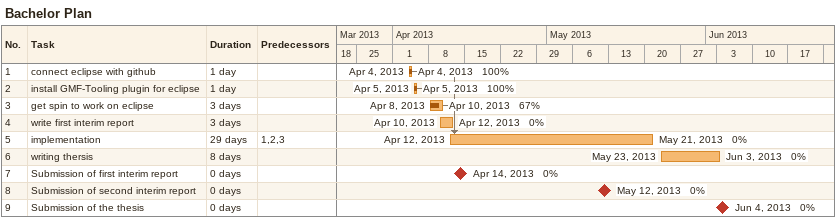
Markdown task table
Bachelor Plan

| ID | Task | Duration | Start | Finish | Predecessors | % complete |
|---|---|---|---|---|---|---|
| 1 | connect eclipse with github | 1d | 2013-04-04 | 2013-04-04 |  | 100 |
| 2 | install GMF-Tooling plugin for eclipse | 1d | 2013-04-05 | 2013-04-05 |  | 100 |
| 3 | get spin to work on eclipse | 3d | 2013-04-08 | 2013-04-10 |  | 67 |
| 4 | write first interim report | 3d | 2013-04-10 | 2013-04-12 |  | 0 |
| 5 | implementation | 29d | 2013-04-12 | 2013-05-21 | 1, 2, 3 | 0 |
| 6 | writing thersis | 8d | 2013-05-23 | 2013-06-03 |  | 0 |
| 7 | Submission of first interim report | 0d | 2013-04-14 | 2013-04-14 |  | 0 |
| 8 | Submission of second interim report | 0d | 2013-05-12 | 2013-05-12 |  | 0 |
| 9 | Submission of the thesis | 0d | 2013-06-04 | 2013-06-04 |  | 0 |
